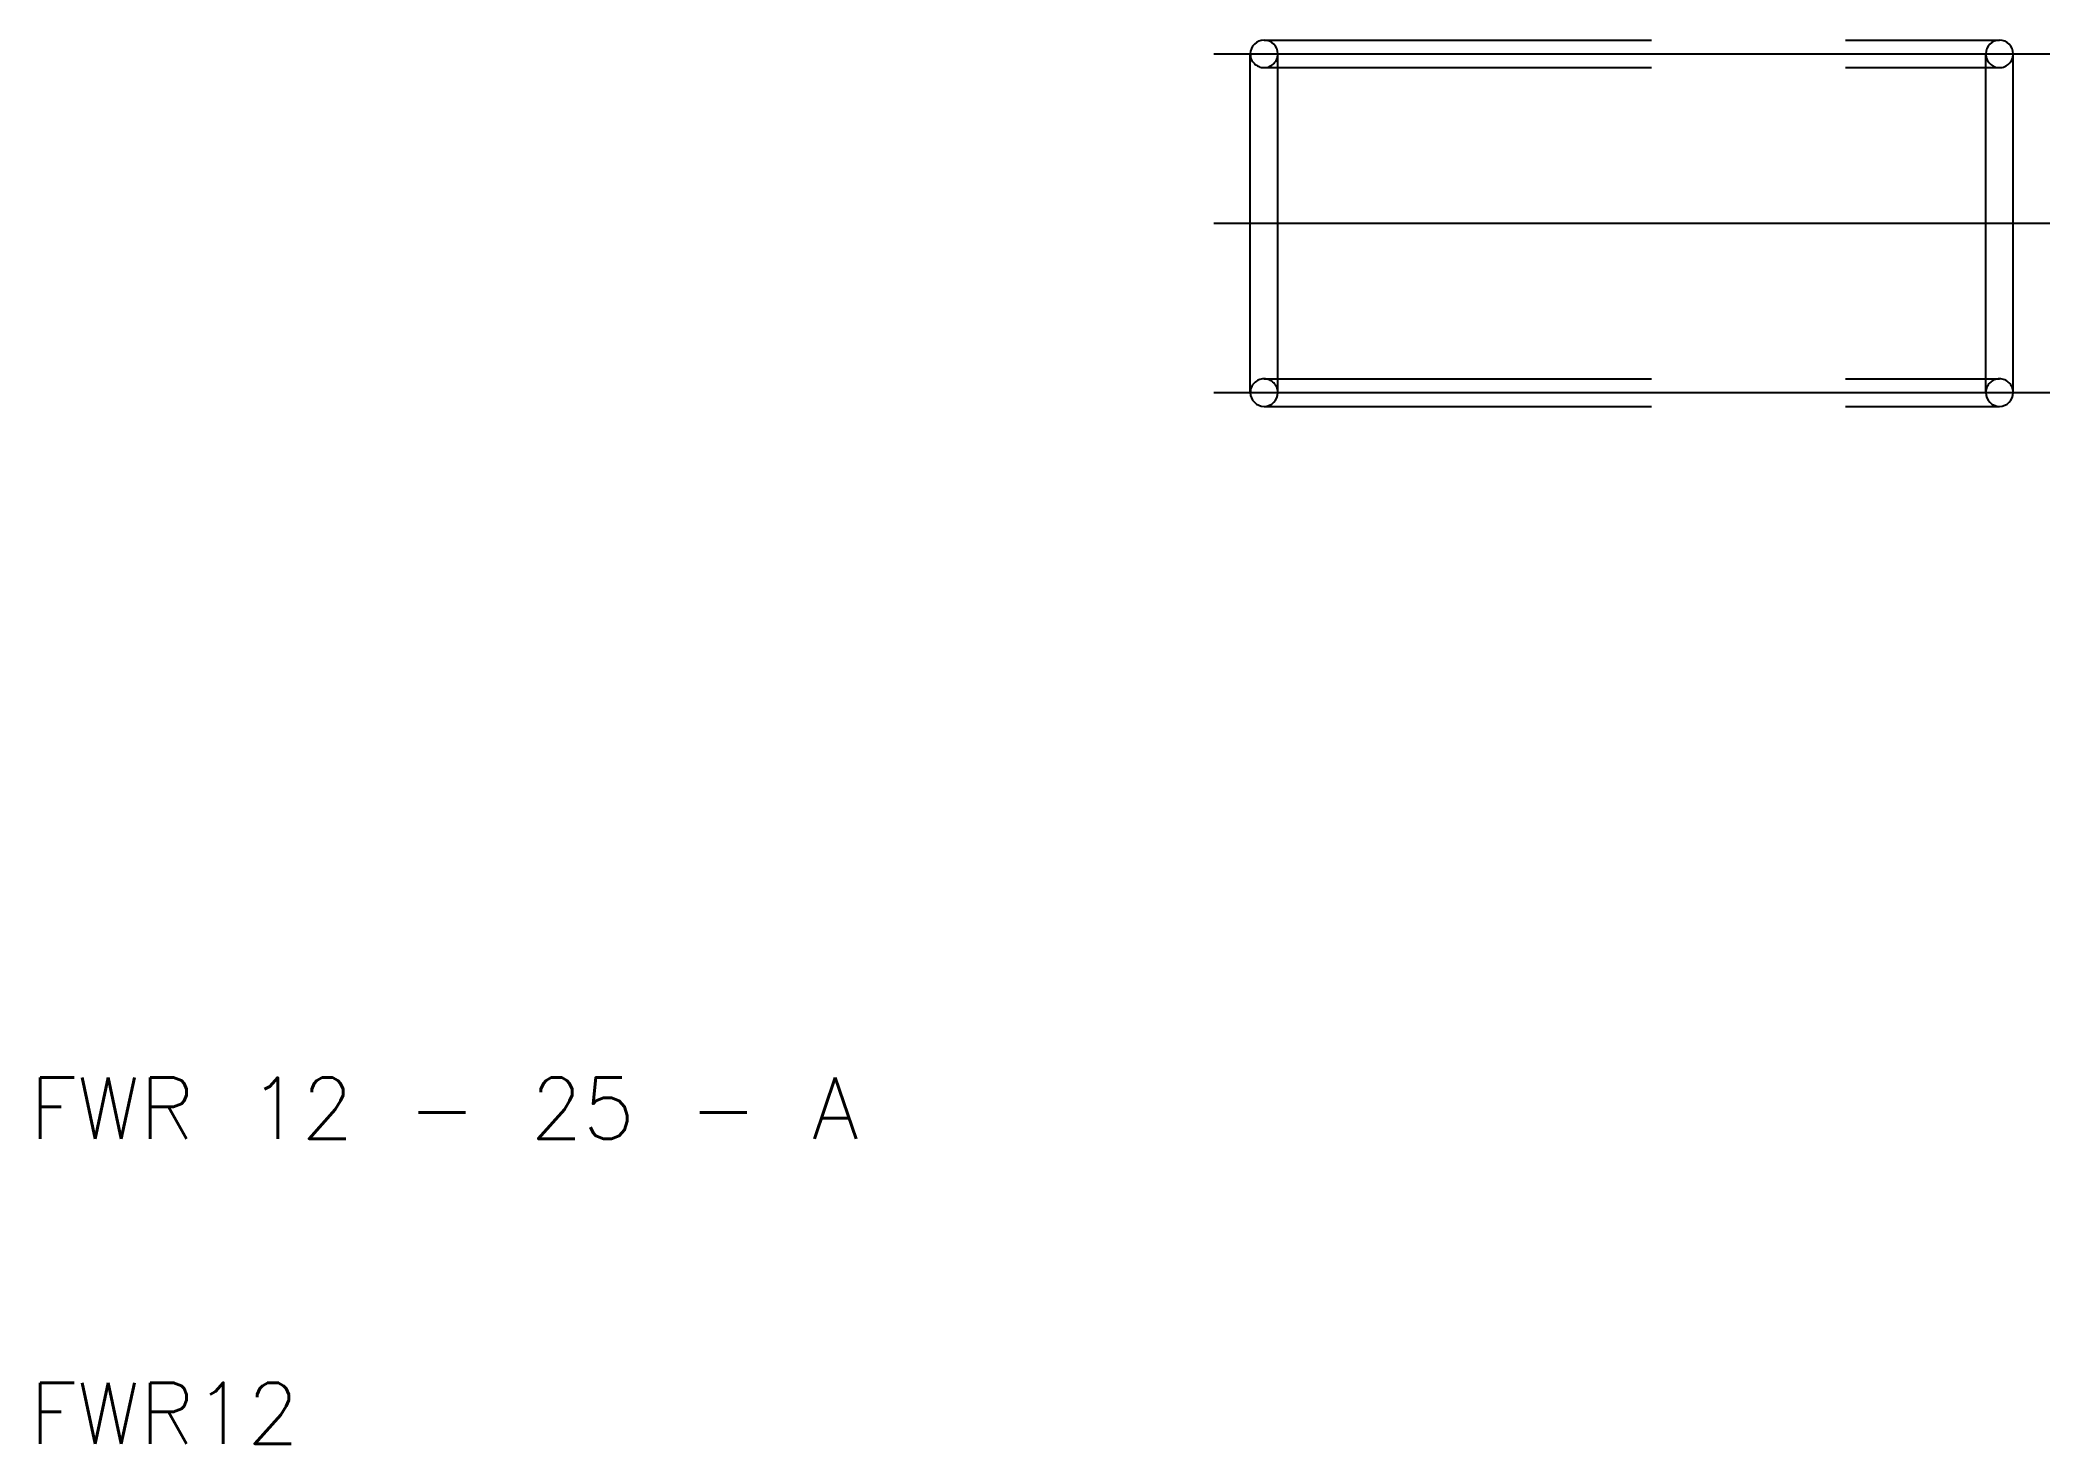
# Model space of a CAD drawing. Extents: x 10.3 to 76.2, y 10 to 56.
import ezdxf

# ---------------------------------------------------------------- set-up
doc = ezdxf.new("R2010")
doc.units = 0
doc.linetypes.add('CENTER', pattern=[50.8, 31.75, -6.35, 6.35, -6.35])
doc.linetypes.add('DASHED', pattern=[19.05, 12.7, -6.35])
doc.layers.get('0').update_dxf_attribs({"linetype": 'CONTINUOUS'})
doc.layers.add('CENTER', color=1, linetype='CENTER')
doc.styles.get("Standard").update_dxf_attribs({"font": 'txt.shx'})

msp = doc.modelspace()

# ---------------------------------------------------------------- linework, layer by layer
at = {"color": 3, "linetype": 'DASHED'}
for p, q in [((50.45, 56), (74.55, 56)), ((50.45, 55.1), (74.55, 55.1)), ((50.45, 44.9), (74.55, 44.9)), ((50.45, 44), (74.55, 44))]:
    msp.add_line(p, q, dxfattribs=at)
for p, q in [((50, 44.45), (50, 55.55)), ((50.9, 44.45), (50.9, 55.55)), ((74.1, 44.45), (74.1, 55.55)), ((75, 44.45), (75, 55.55))]:
    msp.add_line(p, q)
for centre, start, end in [((50.45, 55.55), 0, 180), ((74.55, 55.55), 0, 180), ((50.45, 44.45), 180, 0), ((74.55, 44.45), 180, 0)]:
    msp.add_arc(centre, 0.45, start, end)
for centre, start, end in [((50.45, 55.55), 180, 0), ((74.55, 55.55), 180, 0), ((50.45, 44.45), 0, 180), ((74.55, 44.45), 0, 180)]:
    msp.add_arc(centre, 0.45, start, end, dxfattribs=at)
at = {"layer": 'CENTER'}
for p, q in [((48.8, 55.55), (76.2, 55.55)), ((48.8, 50), (76.2, 50)), ((48.8, 44.45), (76.2, 44.45))]:
    msp.add_line(p, q, dxfattribs=at)

# ---------------------------------------------------------------- texts
for s, p in [('FWR 12 - 25 - A', (10, 20)), ('FWR12', (10, 10))]:
    msp.add_text(s, height=2).set_placement(p)

doc.saveas('drawing.dxf')
